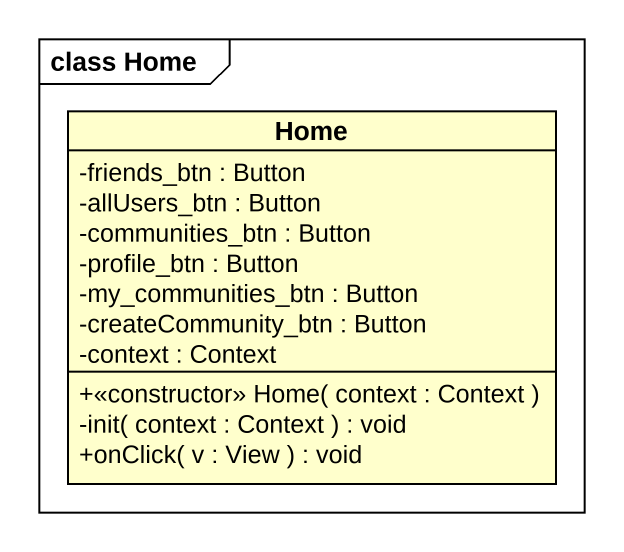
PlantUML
@startuml
mainframe class Home
hide circle
hide empty members
skinparam classAttributeIconSize 0
class Home {
  -friends_btn : Button
  -allUsers_btn : Button
  -communities_btn : Button
  -profile_btn : Button
  -my_communities_btn : Button
  -createCommunity_btn : Button
  -context : Context
  +<<constructor>> Home( context : Context )
  -init( context : Context ) : void
  +onClick( v : View ) : void
}
@enduml
